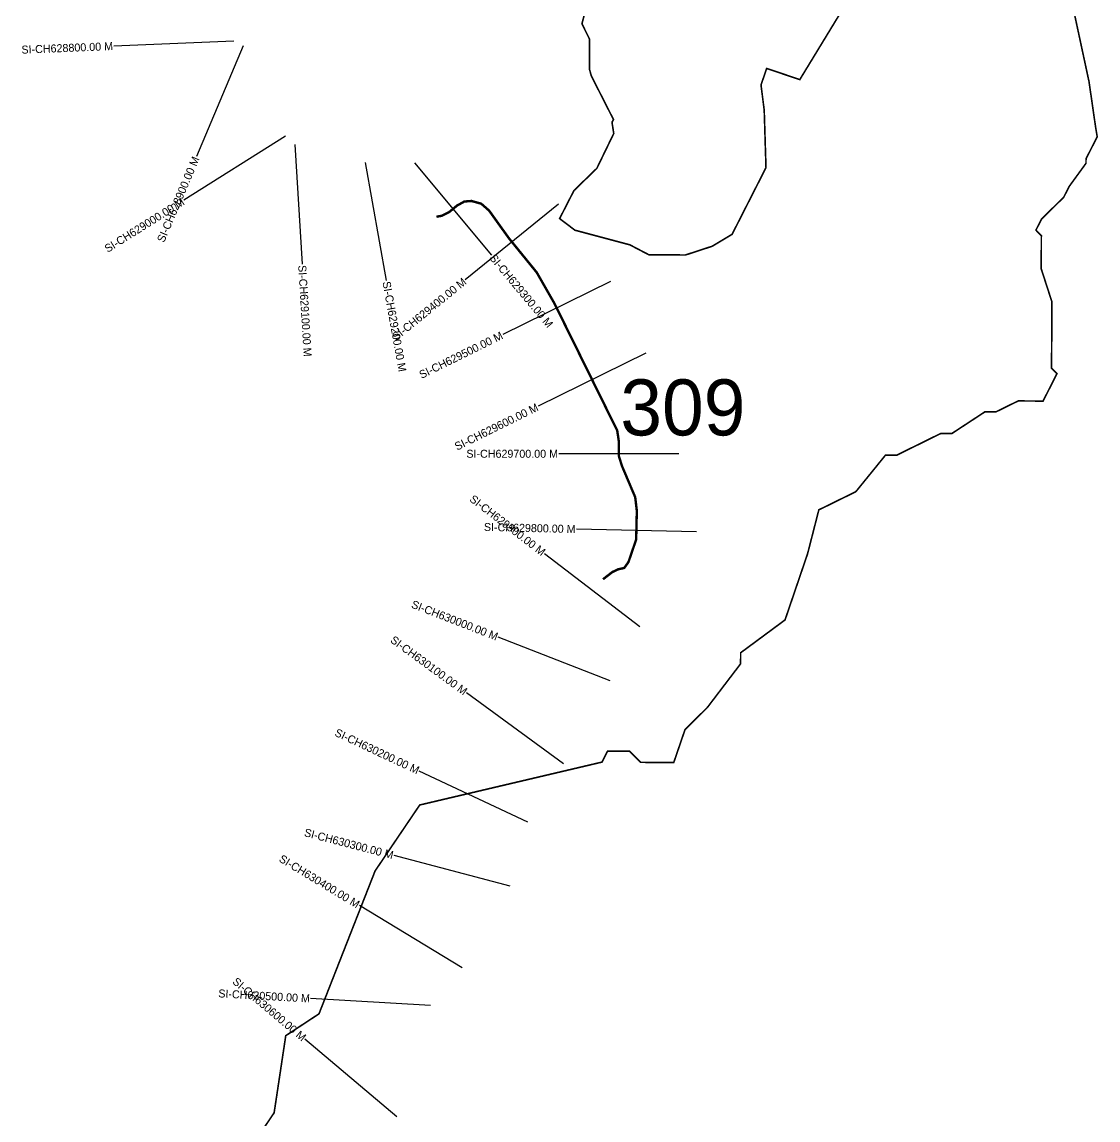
# Model space of a CAD drawing. Header units: metres. Extents: x 325413 to 333645, y 1807947 to 1814967.
# Drawn here: x 325413 to 326757, y 1810060 to 1811431 of the extents above; entities that cross this region are included whole.
import ezdxf
from ezdxf.enums import TextEntityAlignment as Align

# ---------------------------------------------------------------- set-up
doc = ezdxf.new("R2010")
doc.units = ezdxf.units.M
for name, color, linetype in [('CS', 134, 'Continuous'), ('CSMark', 6, 'Continuous'), ('NATURALLY PROTECTED', 3, 'Continuous')]:
    doc.layers.add(name, color=color, linetype=linetype)

msp = doc.modelspace()

# ---------------------------------------------------------------- linework, layer by layer
at = {"color": 6, "const_width": 2}
for points in [[(326715.6, 1811494.9), (326745.3, 1811356.9), (326753.3, 1811301.6), (326755.5, 1811288), (326741.6, 1811260.5), (326741.5, 1811254.8), (326720.7, 1811226.2), (326713.7, 1811212.5), (326686, 1811185.1), (326679, 1811171.4), (326685.8, 1811164.4), (326685.6, 1811123.1), (326699, 1811081.7), (326698.5, 1810999), (326705.3, 1810992.1), (326687.9, 1810957.8), (326656.9, 1810958), (326629.2, 1810944.4), (326615.5, 1810944.5), (326573.9, 1810917.2), (326560.1, 1810917.3), (326504.9, 1810890.1), (326491.1, 1810890.2), (326454.1, 1810844.6), (326407.9, 1810821.9), (326393.8, 1810766.9), (326365.7, 1810684.4), (326310.3, 1810643.4), (326310.2, 1810629.6), (326268.5, 1810574.8), (326240.8, 1810547.4), (326226.7, 1810506.2), (326185.4, 1810506.5), (326171.7, 1810520.3), (326144.1, 1810520.5), (326137.1, 1810506.8), (325909.5, 1810453.2), (325853.8, 1810370.9), (325783.7, 1810192.3), (325742.2, 1810165), (325727.7, 1810068.7), (325699.9, 1810027.5)], [(326124.6, 1811477.7), (326112.1, 1811429.1), (326121.6, 1811409.9), (326121.4, 1811372.6), (326123.8, 1811364), (326151.5, 1811309.5), (326149.6, 1811306.2), (326151.8, 1811292.1), (326130.7, 1811248.6), (326102.1, 1811220.8), (326084.2, 1811185.8), (326103.3, 1811171.3), (326171.9, 1811153), (326195.6, 1811140.6), (326241.3, 1811140.3), (326274.9, 1811151.3), (326299.6, 1811166.2), (326341.9, 1811249.4), (326339.7, 1811321), (326335.7, 1811352.8), (326342.8, 1811373.4), (326384.1, 1811359.4), (326442.6, 1811455.4)]]:
    msp.add_lwpolyline(points, dxfattribs=at)
at = {"layer": 'CS'}
for p, q in [((325677.3, 1811407.3), (325527.5, 1811401.3)), ((325689, 1811401.5), (325630.6, 1811263.4)), ((325741.9, 1811288.6), (325614.9, 1811208.7)), ((325753.6, 1811278.5), (325762.7, 1811128.7)), ((325841.3, 1811255.9), (325867.7, 1811108.3)), ((325903, 1811255.5), (325999.1, 1811140.3)), ((326082.8, 1811204), (325966.4, 1811109.3)), ((326147.7, 1811107.4), (326013.2, 1811041)), ((326192, 1811017.7), (326057.5, 1810951.3)), ((326233.2, 1810892), (326083.2, 1810892)), ((326255, 1810794.3), (326105.1, 1810797.8)), ((326184.3, 1810675.7), (326065.4, 1810767.1)), ((326147.3, 1810608.3), (326007.6, 1810662.7)), ((326089.1, 1810504.7), (325968, 1810593.3)), ((326044.7, 1810431.6), (325909, 1810495.5)), ((326022.5, 1810352), (325877.4, 1810390)), ((325962.3, 1810249.7), (325834.1, 1810327.6)), ((325923, 1810202.8), (325773.3, 1810211.4)), ((325880.9, 1810063.8), (325766.2, 1810160.5))]:
    msp.add_line(p, q, dxfattribs=at)
at = {"layer": 'NATURALLY PROTECTED', "const_width": 3, "flags": 128}
msp.add_lwpolyline([(325930.4, 1811188.1), (325937.1, 1811189.3), (325946.5, 1811194.1), (325956, 1811202), (325965.2, 1811207.1), (325974.1, 1811207.8), (325986.3, 1811204.4), (325996.1, 1811195.8), (326020.9, 1811161.2), (326055.7, 1811118.4), (326077.7, 1811079.8), (326103.5, 1811027.6), (326134.4, 1810965), (326156.1, 1810921), (326158.2, 1810907.2), (326158.2, 1810889.1), (326161.9, 1810877.1), (326178.6, 1810837.7), (326180.6, 1810820.8), (326179.8, 1810784.9), (326170.2, 1810756.8), (326164.9, 1810749.3), (326157.5, 1810747.7), (326150, 1810744.2), (326138.4, 1810735.2)], dxfattribs=at)

# ---------------------------------------------------------------- texts
at = {"insert": (326160, 1810984.9), "char_height": 70, "attachment_point": 1}
msp.add_mtext_dynamic_manual_height_columns('309', width=95.172, gutter_width=1, heights=[0], dxfattribs=at)
at = {"layer": 'CSMark'}
for s, rotation, p in [('SI-CH628800.00 M', 2.2869, (325526.5, 1811401.3)), ('SI-CH628900.00 M', 67.0758, (325630.2, 1811262.5)), ('SI-CH629000.00 M', 32.2115, (325614.1, 1811208.1)), ('SI-CH629400.00 M', 39.1409, (325965.7, 1811108.7)), ('SI-CH629500.00 M', 26.2635, (326012.3, 1811040.6)), ('SI-CH629600.00 M', 26.2635, (326056.6, 1810950.9)), ('SI-CH629900.00 M', 322.4434, (326064.6, 1810767.7)), ('SI-CH629800.00 M', 358.6683, (326104.1, 1810797.9)), ('SI-CH630000.00 M', 338.7075, (326006.6, 1810663.1)), ('SI-CH630100.00 M', 323.837, (325967.2, 1810593.8)), ('SI-CH630200.00 M', 334.8203, (325908.1, 1810495.9)), ('SI-CH630300.00 M', 345.3222, (325876.4, 1810390.3)), ('SI-CH630400.00 M', 328.7391, (325833.2, 1810328.1)), ('SI-CH630600.00 M', 319.8476, (325765.5, 1810161.1)), ('SI-CH630500.00 M', 356.7313, (325772.3, 1810211.4))]:
    msp.add_text(s, height=10, rotation=rotation, dxfattribs=at).set_placement(p, align=Align.MIDDLE_RIGHT)
for s, rotation, p in [('SI-CH629300.00 M', 309.8317, (325999.7, 1811139.5)), ('SI-CH629100.00 M', 273.4861, (325762.7, 1811127.7)), ('SI-CH629200.00 M', 280.1584, (325867.9, 1811107.3))]:
    msp.add_text(s, height=10, rotation=rotation, dxfattribs=at).set_placement(p, align=Align.MIDDLE_LEFT)
msp.add_text('SI-CH629700.00 M', height=10, dxfattribs=at).set_placement((326082.2, 1810892), align=Align.MIDDLE_RIGHT)

doc.saveas('drawing.dxf')
